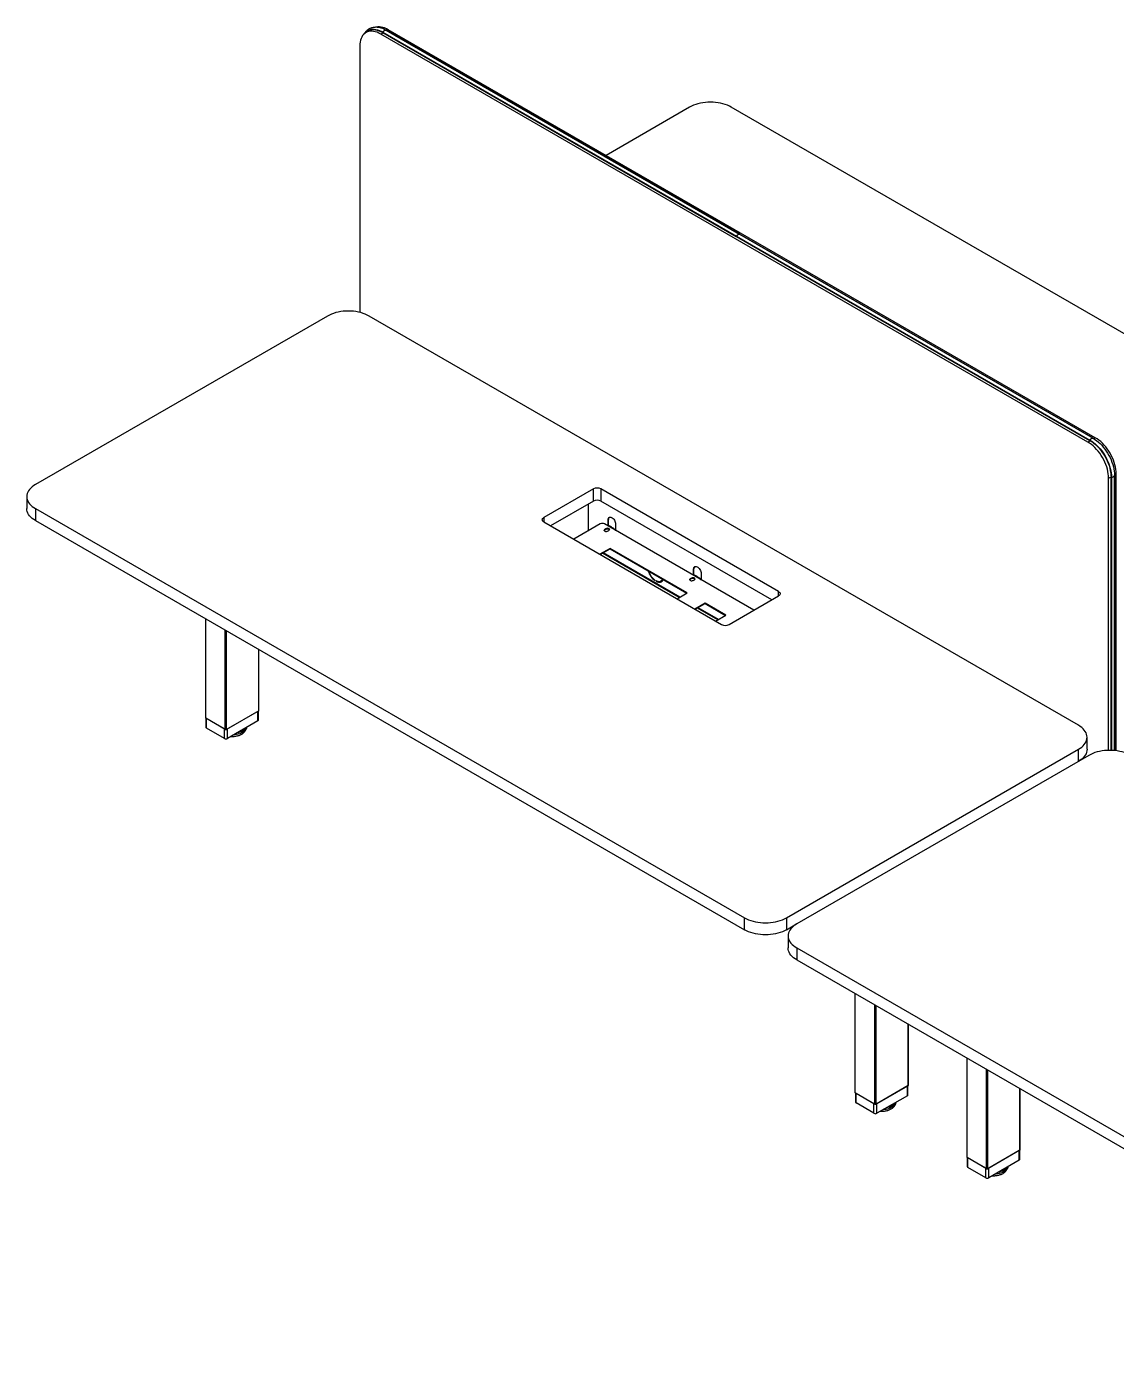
# Model space of a CAD drawing. Header units: millimetres. Extents: x -429 to 14753, y -632 to 5751.
# Drawn here: x 8471 to 10317, y 1169 to 3446 of the extents above; entities that cross this region are included whole.
import ezdxf

# ---------------------------------------------------------------- set-up
doc = ezdxf.new("R2010")
doc.units = ezdxf.units.MM
doc.header["$LTSCALE"] = 100

msp = doc.modelspace()

# ---------------------------------------------------------------- linework, layer by layer
at = {"color": 7, "linetype": 'Continuous', "lineweight": -3}
for p, q in [((9050.79, 3439.01), (9045.84, 3436.15)), ((9079.87, 3440.05), (9679.14, 3094.1)), ((9679.2, 3094.08), (9079.93, 3440.03)), ((9080.89, 3439.48), (9083.57, 3441.03)), ((10282.12, 2749.12), (9083.57, 3441.03)), ((9070.84, 3433.68), (9074.81, 3435.97)), ((10269.39, 2741.77), (9070.84, 3433.68)), ((9074.38, 3436.54), (9673.65, 3090.58)), ((9074.38, 3436.54), (9074.38, 3436.29)), ((9074.38, 3436.29), (9673.65, 3090.34)), ((9074.42, 3436.2), (9673.69, 3090.25)), ((9074.54, 3436.98), (9673.82, 3091.03)), ((9035.49, 3413.26), (9035.49, 2961.57)), ((9594.45, 3309.71), (9452.75, 3227.91)), ((10867.25, 2615.77), (9665.16, 3309.71)), ((9673.65, 3090.58), (10272.92, 2744.63)), ((9673.65, 3090.58), (9673.65, 3090.34)), ((9673.65, 3090.34), (10272.92, 2744.39)), ((9673.69, 3090.25), (10272.96, 2744.29)), ((9673.82, 3091.03), (10273.09, 2745.07)), ((9679.14, 3094.1), (10278.41, 2748.15)), ((10278.48, 2748.13), (9679.2, 3094.08)), ((8980.69, 2955.39), (8485.71, 2669.65)), ((10253.48, 2261.45), (9051.4, 2955.39)), ((10269.39, 2741.77), (10273.41, 2744.1)), ((10272.92, 2744.63), (10272.92, 2744.39)), ((10272.92, 2744.63), (10273.31, 2744.41)), ((10279.41, 2747.56), (10282.12, 2749.12)), ((10314.76, 2686.32), (10317.47, 2687.88)), ((10317.47, 2218.17), (10317.47, 2687.88)), ((10304.74, 2680.54), (10308.77, 2682.86)), ((10304.74, 2218.86), (10304.74, 2680.54)), ((10308.71, 2682.37), (10308.71, 2218.85)), ((10308.99, 2682.17), (10308.77, 2682.29)), ((10308.77, 2682.29), (10308.77, 2218.84)), ((10308.97, 2683.21), (10308.99, 2682.17)), ((10308.99, 2682.17), (10308.99, 2218.84)), ((10309.45, 2682.09), (10309.45, 2218.82)), ((10314.78, 2685.17), (10314.78, 2218.48)), ((10314.79, 2218.48), (10314.79, 2685.23)), ((8471.07, 2649.24), (8471.07, 2628.83)), ((9431.47, 2662.1), (9347.32, 2613.52)), ((9431.47, 2641.68), (9358.64, 2599.64)), ((9431.47, 2641.68), (9431.47, 2662.1)), ((9745.42, 2488.2), (9444.19, 2662.1)), ((9444.19, 2662.1), (9444.19, 2641.68)), ((9734.1, 2474.32), (9444.19, 2641.68)), ((8485.71, 2628.83), (9687.79, 1934.88)), ((8485.71, 2628.83), (8485.71, 2608.42)), ((9422.49, 2636.5), (9422.49, 2590.85)), ((9422.77, 2636.66), (9422.77, 2591.02)), ((8485.71, 2608.42), (9687.79, 1914.47)), ((9347.32, 2613.52), (9347.32, 2606.17)), ((9347.32, 2606.17), (9648.55, 2432.28)), ((9443.13, 2602.77), (9398.17, 2576.82)), ((9703.41, 2456.6), (9450.2, 2602.77)), ((9456.14, 2600.08), (9455.51, 2599.71)), ((9456.14, 2600.08), (9457.91, 2599.06)), ((9456.92, 2610.25), (9456.36, 2609.92)), ((9456.36, 2600.18), (9456.36, 2609.92)), ((9456.92, 2600.17), (9456.92, 2610.25)), ((9458.71, 2599.14), (9456.94, 2600.16)), ((9459.33, 2598.24), (9457.91, 2599.06)), ((9459.33, 2598.24), (9461.45, 2597.02)), ((9462.25, 2597.1), (9460.13, 2598.32)), ((9462.86, 2596.2), (9461.45, 2597.02)), ((9462.86, 2596.2), (9464.98, 2594.98)), ((9465.78, 2595.06), (9463.66, 2596.28)), ((9469.08, 2602.57), (9469.08, 2591.96)), ((9452.68, 2594.81), (9450.56, 2593.59)), ((9450.56, 2592.77), (9452.68, 2594)), ((9450.56, 2592.77), (9450.56, 2593.59)), ((9452.68, 2594), (9452.68, 2594.81)), ((9455.51, 2590.73), (9457.63, 2591.96)), ((9466.4, 2594.16), (9464.98, 2594.98)), ((9466.4, 2594.16), (9468.16, 2593.14)), ((9468.96, 2593.22), (9467.2, 2594.24)), ((9467.53, 2592.77), (9468.16, 2593.14)), ((9468.09, 2592.45), (9468.16, 2592.49)), ((9468.16, 2592.49), (9468.16, 2593.14)), ((9468.16, 2592.49), (9468.73, 2592.16)), ((9468.73, 2592.16), (9469.08, 2592.36)), ((9469.08, 2591.96), (9468.73, 2592.16)), ((9459.72, 2561.36), (9442.34, 2551.32)), ((9443.04, 2550.91), (9459.72, 2560.54)), ((9576.81, 2477.92), (9446.7, 2553.03)), ((9577.94, 2478.57), (9447.84, 2553.68)), ((9590.54, 2485.84), (9459.72, 2561.36)), ((9459.72, 2560.54), (9459.72, 2561.36)), ((9459.72, 2560.54), (9589.83, 2485.43)), ((9536.26, 2506.25), (9536.26, 2507.07)), ((9537.67, 2506.25), (9537.67, 2505.43)), ((9537.67, 2505.43), (9538.24, 2505.76)), ((9538.24, 2505.97), (9538.24, 2505.76)), ((9545.61, 2505.55), (9546.6, 2504.98)), ((9545.97, 2505.74), (9546.53, 2506.07)), ((9597.64, 2511.13), (9595.51, 2509.91)), ((9595.51, 2509.09), (9597.64, 2510.32)), ((9595.51, 2509.09), (9595.51, 2509.91)), ((9597.64, 2510.32), (9597.64, 2511.13)), ((9601.1, 2516.4), (9600.46, 2516.03)), ((9600.46, 2507.05), (9602.59, 2508.28)), ((9601.1, 2516.4), (9602.87, 2515.38)), ((9601.88, 2526.56), (9601.31, 2526.24)), ((9601.31, 2516.5), (9601.31, 2526.24)), ((9601.88, 2516.49), (9601.88, 2526.56)), ((9603.67, 2515.46), (9601.9, 2516.48)), ((9604.28, 2514.56), (9602.87, 2515.38)), ((9604.28, 2514.56), (9606.4, 2513.34)), ((9607.2, 2513.42), (9605.08, 2514.64)), ((9607.82, 2512.52), (9606.4, 2513.34)), ((9607.82, 2512.52), (9609.94, 2511.3)), ((9610.74, 2511.38), (9608.62, 2512.6)), ((9611.35, 2510.48), (9609.94, 2511.3)), ((9611.35, 2510.48), (9613.12, 2509.46)), ((9613.92, 2509.54), (9612.15, 2510.56)), ((9612.49, 2509.09), (9613.12, 2509.46)), ((9613.05, 2508.76), (9613.12, 2508.81)), ((9613.12, 2508.81), (9613.12, 2509.46)), ((9613.12, 2508.81), (9613.69, 2508.48)), ((9613.69, 2508.48), (9614.04, 2508.68)), ((9614.04, 2508.27), (9613.69, 2508.48)), ((9614.04, 2518.89), (9614.04, 2508.27)), ((9573.15, 2475.8), (9590.54, 2485.84)), ((9745.42, 2480.86), (9745.42, 2488.2)), ((9620.59, 2468.49), (9603.2, 2458.45)), ((9603.91, 2458.05), (9620.59, 2467.67)), ((9642.22, 2440.16), (9607.57, 2460.16)), ((9643.35, 2440.81), (9608.7, 2460.81)), ((9655.94, 2448.08), (9620.59, 2468.49)), ((9620.59, 2467.67), (9620.59, 2468.49)), ((9620.59, 2467.67), (9655.24, 2447.67)), ((9661.28, 2432.28), (9745.42, 2480.86)), ((8773.77, 2442.12), (8773.77, 2274.23)), ((8774.21, 2273.61), (8774.21, 2441.87)), ((9638.56, 2438.04), (9655.94, 2448.08)), ((8807.44, 2254.43), (8807.44, 2422.68)), ((8809.57, 2254.43), (8809.57, 2421.46)), ((8864.01, 2285.86), (8864.01, 2390.03)), ((8864.45, 2286.47), (8864.45, 2389.77)), ((8864.01, 2285.86), (8809.57, 2254.43)), ((8862.6, 2285.04), (8810.98, 2255.24)), ((8862.6, 2268.71), (8862.6, 2285.04)), ((8863.62, 2270.14), (8863.62, 2285.63)), ((8807.44, 2254.43), (8774.21, 2273.61)), ((8774.6, 2273.39), (8774.6, 2257.89)), ((8806.03, 2255.24), (8775.62, 2272.8)), ((8775.62, 2256.47), (8775.62, 2272.8)), ((8806.03, 2238.91), (8775.62, 2256.47)), ((8806.03, 2238.91), (8806.03, 2255.24)), ((8862.6, 2268.71), (8810.98, 2238.91)), ((8810.98, 2238.91), (8810.98, 2255.24)), ((10268.12, 2220.62), (10268.12, 2241.04)), ((9758.5, 1934.88), (10253.48, 2220.62)), ((10271.16, 2210.42), (9776.18, 1924.68)), ((10253.48, 2200.21), (10253.48, 2220.62)), ((9687.79, 1914.47), (9687.79, 1934.88)), ((9758.5, 1934.88), (9758.5, 1914.47)), ((9758.5, 1914.47), (9775.73, 1924.42)), ((9761.54, 1904.27), (9761.54, 1883.85)), ((9776.18, 1883.86), (10978.26, 1189.91)), ((9776.18, 1883.86), (9776.18, 1863.44)), ((9776.18, 1863.44), (10978.26, 1169.5)), ((9874.74, 1806.55), (9874.74, 1638.65)), ((9875.18, 1638.04), (9875.18, 1806.29)), ((9908.41, 1618.85), (9908.41, 1787.11)), ((9910.53, 1618.85), (9910.53, 1785.88)), ((9964.98, 1650.29), (9964.98, 1754.45)), ((9965.42, 1650.9), (9965.42, 1754.2)), ((10064.24, 1697.15), (10064.24, 1529.25)), ((10064.68, 1528.64), (10064.68, 1696.9)), ((10097.91, 1509.46), (10097.91, 1677.71)), ((10100.04, 1509.46), (10100.04, 1676.49)), ((9964.98, 1650.29), (9910.53, 1618.85)), ((9963.56, 1649.47), (9911.94, 1619.67)), ((9963.56, 1633.14), (9963.56, 1649.47)), ((9964.59, 1634.57), (9964.59, 1650.06)), ((10154.48, 1540.89), (10154.48, 1645.05)), ((10154.92, 1541.5), (10154.92, 1644.8)), ((9908.41, 1618.85), (9875.18, 1638.04)), ((9875.56, 1637.81), (9875.56, 1622.32)), ((9907, 1619.67), (9876.59, 1637.22)), ((9876.59, 1620.89), (9876.59, 1637.22)), ((9907, 1603.34), (9876.59, 1620.89)), ((9907, 1603.34), (9907, 1619.67)), ((9963.56, 1633.14), (9911.94, 1603.34)), ((9911.94, 1603.34), (9911.94, 1619.67)), ((10097.91, 1509.46), (10064.68, 1528.64)), ((10065.07, 1528.42), (10065.07, 1512.92)), ((10096.5, 1510.27), (10066.09, 1527.82)), ((10066.09, 1511.49), (10066.09, 1527.82)), ((10154.48, 1540.89), (10100.04, 1509.46)), ((10153.07, 1540.07), (10101.45, 1510.27)), ((10153.07, 1523.74), (10153.07, 1540.07)), ((10154.09, 1525.17), (10154.09, 1540.66)), ((10096.5, 1493.94), (10066.09, 1511.49)), ((10096.5, 1493.94), (10096.5, 1510.27)), ((10153.07, 1523.74), (10101.45, 1493.94)), ((10101.45, 1493.94), (10101.45, 1510.27))]:
    msp.add_line(p, q, dxfattribs=at)
at = {"color": 7, "linetype": 'Continuous', "lineweight": -3, "flags": 128}
for points in [[(9070.84, 3433.68), (9067.76, 3435.3), (9064.7, 3436.6), (9061.69, 3437.57), (9058.75, 3438.2), (9055.9, 3438.48), (9053.16, 3438.41), (9050.56, 3438), (9048.12, 3437.25), (9045.84, 3436.15), (9043.76, 3434.73), (9041.88, 3432.99), (9040.22, 3430.94), (9038.8, 3428.6), (9037.62, 3426), (9036.69, 3423.13), (9036.02, 3420.04), (9035.62, 3416.74), (9035.49, 3413.26)], [(9044.1, 3435), (9044.84, 3435.83), (9046.75, 3437.61), (9048.88, 3439.06), (9051.2, 3440.18), (9053.69, 3440.95), (9056.35, 3441.37), (9059.14, 3441.43), (9062.04, 3441.15), (9065.04, 3440.51), (9068.11, 3439.52), (9071.23, 3438.19), (9074.38, 3436.54)], [(9045.13, 3435.72), (9046.91, 3437.36), (9049.03, 3438.8), (9051.33, 3439.91), (9053.81, 3440.68), (9056.45, 3441.09), (9059.23, 3441.16), (9062.12, 3440.87), (9065.1, 3440.24), (9068.15, 3439.26), (9071.25, 3437.94), (9074.38, 3436.29)], [(9047.51, 3437.12), (9049.12, 3438.58), (9049.36, 3438.76)], [(9048.81, 3437.87), (9049.51, 3438.45), (9051.31, 3439.71)], [(9050.79, 3439.01), (9053.07, 3440.1), (9055.51, 3440.86)], [(9050.82, 3440.51), (9052.21, 3441.02), (9054.66, 3441.62), (9057.24, 3441.91), (9059.94, 3441.88), (9062.74, 3441.52), (9065.62, 3440.85), (9068.56, 3439.86), (9071.54, 3438.57), (9074.54, 3436.98)], [(9083.57, 3441.03), (9080.49, 3442.65), (9077.43, 3443.95), (9074.42, 3444.92), (9071.48, 3445.55), (9068.63, 3445.83), (9065.89, 3445.76), (9063.29, 3445.35), (9062.39, 3445.12)], [(9079.93, 3440.03), (9079.9, 3440.04), (9079.87, 3440.05)], [(9665.16, 3309.71), (9661.95, 3311.41), (9658.49, 3312.95), (9654.81, 3314.3), (9650.94, 3315.46), (9646.91, 3316.43), (9642.75, 3317.18), (9638.49, 3317.73), (9634.17, 3318.06), (9629.81, 3318.17), (9625.45, 3318.06), (9621.13, 3317.73), (9616.87, 3317.18), (9612.71, 3316.43), (9608.68, 3315.46), (9604.81, 3314.3), (9601.13, 3312.95), (9597.67, 3311.41), (9594.45, 3309.71)], [(9679.2, 3094.08), (9679.18, 3094.09), (9679.14, 3094.1)], [(9051.4, 2955.39), (9048.18, 2957.09), (9044.72, 2958.63), (9041.04, 2959.98), (9037.17, 2961.14), (9033.14, 2962.11), (9028.98, 2962.86), (9024.72, 2963.41), (9020.4, 2963.74), (9016.04, 2963.85), (9011.68, 2963.74), (9007.36, 2963.41), (9003.1, 2962.86), (8998.94, 2962.11), (8994.91, 2961.14), (8991.04, 2959.98), (8987.36, 2958.63), (8983.9, 2957.09), (8980.69, 2955.39)], [(10304.74, 2680.54), (10304.61, 2684.17), (10304.21, 2687.94), (10303.54, 2691.8), (10302.61, 2695.73), (10301.43, 2699.7), (10300.01, 2703.68), (10298.35, 2707.65), (10296.47, 2711.55), (10294.39, 2715.38), (10292.11, 2719.1), (10289.67, 2722.68), (10287.07, 2726.1), (10284.33, 2729.32), (10281.48, 2732.33), (10278.54, 2735.1), (10275.53, 2737.61), (10272.47, 2739.84), (10269.39, 2741.77)], [(10272.92, 2744.39), (10276.05, 2742.42), (10279.15, 2740.16), (10282.2, 2737.62), (10285.18, 2734.81), (10288.07, 2731.76), (10290.85, 2728.49), (10293.49, 2725.03), (10295.97, 2721.4), (10298.27, 2717.63), (10300.39, 2713.74), (10302.29, 2709.78), (10303.97, 2705.76), (10305.41, 2701.73), (10306.61, 2697.7), (10307.55, 2693.71), (10308.23, 2689.79), (10308.64, 2685.98), (10308.77, 2682.29)], [(10273.09, 2745.07), (10276.09, 2743.2), (10279.07, 2741.05), (10282.02, 2738.64), (10284.9, 2735.98), (10287.7, 2733.11), (10290.4, 2730.02), (10292.98, 2726.76), (10295.42, 2723.33), (10297.72, 2719.76), (10299.84, 2716.08), (10301.78, 2712.31), (10303.53, 2708.48), (10305.07, 2704.61), (10306.39, 2700.73), (10307.48, 2696.86), (10308.34, 2693.04), (10308.96, 2689.29), (10309.33, 2685.63), (10309.45, 2682.09)], [(10273.31, 2744.41), (10276.07, 2742.66), (10279.19, 2740.38), (10282.26, 2737.82), (10285.26, 2735), (10288.16, 2731.93), (10290.95, 2728.64), (10293.61, 2725.16), (10296.1, 2721.51), (10298.42, 2717.71), (10300.55, 2713.81), (10302.46, 2709.82), (10304.15, 2705.78), (10305.61, 2701.72), (10306.81, 2697.67), (10307.76, 2693.66), (10308.44, 2689.72), (10308.85, 2685.88), (10308.97, 2683.21)], [(10278.41, 2748.15), (10281.42, 2746.27), (10284.4, 2744.12), (10287.34, 2741.71), (10290.22, 2739.06), (10293.02, 2736.18), (10295.72, 2733.1), (10298.3, 2729.83), (10300.75, 2726.4), (10303.04, 2722.83), (10305.17, 2719.15), (10307.11, 2715.38), (10308.85, 2711.55), (10310.39, 2707.68), (10311.71, 2703.8), (10312.81, 2699.94), (10313.66, 2696.12), (10314.28, 2692.36), (10314.65, 2688.7), (10314.78, 2685.17)], [(10278.48, 2748.13), (10278.45, 2748.14), (10278.41, 2748.15)], [(10317.47, 2687.88), (10317.34, 2691.52), (10316.93, 2695.28), (10316.27, 2699.15), (10315.34, 2703.08), (10314.16, 2707.05), (10312.73, 2711.03), (10311.08, 2714.99), (10309.2, 2718.9), (10307.12, 2722.73), (10304.84, 2726.45), (10302.39, 2730.03), (10299.79, 2733.45), (10297.06, 2736.67), (10294.21, 2739.68), (10291.27, 2742.45), (10288.25, 2744.96), (10285.2, 2747.19), (10282.12, 2749.12)], [(8485.71, 2669.65), (8482.76, 2667.79), (8480.11, 2665.8), (8477.76, 2663.67), (8475.75, 2661.44), (8474.08, 2659.11), (8472.77, 2656.71), (8471.83, 2654.25), (8471.26, 2651.75), (8471.07, 2649.24), (8471.26, 2646.72), (8471.83, 2644.23), (8472.77, 2641.77), (8474.08, 2639.37), (8475.75, 2637.04), (8477.76, 2634.81), (8480.11, 2632.68), (8482.76, 2630.69), (8485.71, 2628.83)], [(10314.79, 2685.23), (10314.79, 2685.2), (10314.78, 2685.17)], [(8485.71, 2608.42), (8482.76, 2610.27), (8480.11, 2612.27), (8477.76, 2614.39), (8475.75, 2616.63), (8474.08, 2618.95), (8472.77, 2621.36), (8471.83, 2623.81), (8471.26, 2626.31), (8471.07, 2628.83)], [(9347.32, 2606.17), (9346.2, 2606.96), (9345.37, 2607.86), (9344.86, 2608.83), (9344.68, 2609.85), (9344.86, 2610.86), (9345.37, 2611.84), (9346.2, 2612.73), (9347.32, 2613.52)], [(9457.63, 2591.96), (9458.33, 2592.53), (9458.64, 2593.21), (9458.53, 2593.91), (9458.02, 2594.54), (9457.16, 2595.04), (9456.06, 2595.34), (9454.85, 2595.4), (9453.67, 2595.22), (9452.68, 2594.81)], [(9456.36, 2609.92), (9456.5, 2611.37), (9456.91, 2612.59), (9457.57, 2613.54), (9458.46, 2614.17), (9459.54, 2614.45), (9460.75, 2614.37), (9462.05, 2613.94), (9463.39, 2613.17), (9464.69, 2612.1), (9465.9, 2610.77), (9466.98, 2609.25), (9467.87, 2607.59), (9468.53, 2605.88), (9468.94, 2604.18), (9469.08, 2602.57)], [(9450.56, 2593.59), (9449.86, 2593.02), (9449.55, 2592.34), (9449.65, 2591.64), (9450.17, 2591), (9451.03, 2590.51), (9452.13, 2590.21), (9453.34, 2590.15), (9454.51, 2590.33), (9455.51, 2590.73)], [(9449.6, 2591.75), (9449.86, 2592.2), (9450.56, 2592.77)], [(9452.68, 2594), (9453.67, 2594.4), (9454.85, 2594.58), (9456.06, 2594.52), (9457.16, 2594.22), (9458.02, 2593.73), (9458.53, 2593.09), (9458.58, 2592.98)], [(9457.49, 2593.92), (9456.45, 2594.37), (9455.73, 2594.56)], [(9458.57, 2592.95), (9458.28, 2593.32), (9457.49, 2593.92)], [(9458.36, 2592.57), (9458.28, 2592.66), (9457.49, 2593.26)], [(9601.31, 2526.24), (9601.45, 2527.69), (9601.86, 2528.91), (9602.53, 2529.86), (9603.42, 2530.48), (9604.49, 2530.76), (9605.71, 2530.69), (9607.01, 2530.26), (9608.34, 2529.49), (9609.64, 2528.42), (9610.86, 2527.09), (9611.94, 2525.57), (9612.83, 2523.91), (9613.49, 2522.2), (9613.9, 2520.5), (9614.04, 2518.89)], [(9533.39, 2509.29), (9534.87, 2507.99), (9536.26, 2506.95)], [(9548.81, 2509.11), (9548.18, 2507.9), (9547.18, 2506.67), (9545.97, 2505.74), (9544.56, 2505.15), (9543, 2504.91), (9541.3, 2505.01), (9539.51, 2505.46), (9537.67, 2506.25)], [(9537.67, 2505.43), (9539.62, 2504.59), (9541.52, 2504.11), (9543.32, 2503.99), (9544.98, 2504.25), (9546.47, 2504.88), (9547.75, 2505.86), (9548.81, 2507.16), (9549.57, 2508.68)], [(9595.51, 2509.91), (9594.82, 2509.33), (9594.5, 2508.66), (9594.61, 2507.96), (9595.12, 2507.32), (9595.98, 2506.82), (9597.08, 2506.53), (9598.29, 2506.47), (9599.47, 2506.65), (9600.46, 2507.05)], [(9594.56, 2508.07), (9594.82, 2508.52), (9595.51, 2509.09)], [(9602.59, 2508.28), (9603.28, 2508.85), (9603.6, 2509.53), (9603.49, 2510.23), (9602.98, 2510.86), (9602.12, 2511.36), (9601.02, 2511.66), (9599.81, 2511.72), (9598.63, 2511.54), (9597.64, 2511.13)], [(9597.64, 2510.32), (9598.63, 2510.72), (9599.81, 2510.9), (9601.02, 2510.84), (9602.12, 2510.54), (9602.98, 2510.05), (9603.49, 2509.41), (9603.54, 2509.3)], [(9602.44, 2510.23), (9601.4, 2510.69), (9600.68, 2510.88)], [(9603.53, 2509.27), (9603.23, 2509.63), (9602.44, 2510.23)], [(9603.32, 2508.89), (9603.23, 2508.98), (9602.44, 2509.58)], [(9745.42, 2488.2), (9746.54, 2487.42), (9747.37, 2486.52), (9747.88, 2485.54), (9748.06, 2484.53), (9747.88, 2483.52), (9747.37, 2482.54), (9746.54, 2481.64), (9745.42, 2480.86)], [(8843.48, 2257.68), (8843.21, 2256.57), (8842.5, 2254.91), (8841.45, 2253.31), (8840.08, 2251.8), (8838.4, 2250.4), (8836.44, 2249.12), (8834.22, 2247.98), (8831.79, 2247.01), (8829.17, 2246.22), (8826.4, 2245.62), (8823.53, 2245.21), (8821.61, 2245.05)], [(8842.29, 2256.99), (8841.45, 2255.76), (8840.08, 2254.25), (8838.4, 2252.85), (8836.44, 2251.57), (8834.22, 2250.43), (8831.79, 2249.46), (8829.17, 2248.67), (8827.04, 2248.19)], [(10253.48, 2220.62), (10256.42, 2222.48), (10259.08, 2224.48), (10261.42, 2226.6), (10263.44, 2228.84), (10265.11, 2231.16), (10266.42, 2233.56), (10267.36, 2236.02), (10267.93, 2238.52), (10268.12, 2241.04), (10267.93, 2243.55), (10267.36, 2246.05), (10266.42, 2248.51), (10265.11, 2250.91), (10263.44, 2253.23), (10261.42, 2255.47), (10259.08, 2257.59), (10256.42, 2259.59), (10253.48, 2261.45)], [(10268.12, 2220.62), (10267.93, 2218.11), (10267.36, 2215.61), (10266.42, 2213.15), (10265.11, 2210.75), (10263.44, 2208.42), (10261.42, 2206.19), (10259.08, 2204.07), (10256.42, 2202.07), (10253.93, 2200.47)], [(10341.87, 2210.42), (10338.65, 2212.12), (10335.19, 2213.65), (10331.51, 2215.01), (10327.64, 2216.17), (10323.61, 2217.13), (10319.45, 2217.89), (10315.19, 2218.44), (10310.87, 2218.76), (10306.51, 2218.87), (10302.15, 2218.76), (10297.83, 2218.44), (10293.57, 2217.89), (10289.41, 2217.13), (10285.38, 2216.17), (10281.51, 2215.01), (10277.83, 2213.65), (10274.37, 2212.12), (10271.16, 2210.42)], [(9687.79, 1934.88), (9691.01, 1933.18), (9694.47, 1931.65), (9698.15, 1930.3), (9702.02, 1929.13), (9706.05, 1928.17), (9710.21, 1927.41), (9714.47, 1926.87), (9718.79, 1926.54), (9723.15, 1926.43), (9727.51, 1926.54), (9731.83, 1926.87), (9736.09, 1927.41), (9740.25, 1928.17), (9744.28, 1929.13), (9748.15, 1930.3), (9751.83, 1931.65), (9755.29, 1933.18), (9758.5, 1934.88)], [(9758.5, 1914.47), (9755.29, 1912.77), (9751.83, 1911.23), (9748.15, 1909.88), (9744.28, 1908.72), (9740.25, 1907.76), (9736.09, 1907), (9731.83, 1906.45), (9727.51, 1906.12), (9723.15, 1906.01), (9718.79, 1906.12), (9714.47, 1906.45), (9710.21, 1907), (9706.05, 1907.76), (9702.02, 1908.72), (9698.15, 1909.88), (9694.47, 1911.23), (9691.01, 1912.77), (9687.79, 1914.47)], [(9776.18, 1924.68), (9773.23, 1922.82), (9770.58, 1920.82), (9768.23, 1918.7), (9766.22, 1916.47), (9764.55, 1914.14), (9763.24, 1911.74), (9762.3, 1909.28), (9761.73, 1906.78), (9761.54, 1904.27), (9761.73, 1901.75), (9762.3, 1899.25), (9763.24, 1896.8), (9764.55, 1894.39), (9766.22, 1892.07), (9768.23, 1889.83), (9770.58, 1887.71), (9773.23, 1885.71), (9776.18, 1883.86)], [(9776.18, 1863.44), (9773.23, 1865.3), (9770.58, 1867.3), (9768.23, 1869.42), (9766.22, 1871.65), (9764.55, 1873.98), (9763.24, 1876.38), (9762.3, 1878.84), (9761.73, 1881.34), (9761.54, 1883.85)], [(9944.45, 1622.1), (9944.18, 1621), (9943.47, 1619.34), (9942.42, 1617.74), (9941.04, 1616.23), (9939.36, 1614.82), (9937.4, 1613.54), (9935.19, 1612.41), (9932.75, 1611.44), (9930.13, 1610.65), (9927.37, 1610.04), (9924.49, 1609.63), (9922.57, 1609.47)], [(9943.26, 1621.42), (9942.42, 1620.19), (9941.04, 1618.68), (9939.36, 1617.27), (9937.4, 1615.99), (9935.19, 1614.86), (9932.75, 1613.89), (9930.13, 1613.1), (9928.01, 1612.61)], [(10133.95, 1512.7), (10133.68, 1511.6), (10132.97, 1509.94), (10131.92, 1508.34), (10130.55, 1506.83), (10128.87, 1505.42), (10126.91, 1504.14), (10124.69, 1503.01), (10122.26, 1502.04), (10119.64, 1501.25), (10116.87, 1500.64), (10114, 1500.23), (10112.08, 1500.08)], [(10132.76, 1512.02), (10131.92, 1510.79), (10130.55, 1509.28), (10128.87, 1507.87), (10126.91, 1506.59), (10124.69, 1505.46), (10122.26, 1504.49), (10119.64, 1503.7), (10117.51, 1503.21)]]:
    msp.add_lwpolyline(points, dxfattribs=at)
at = {"color": 7, "linetype": 'Continuous', "lineweight": -3}
for centre, radius, start, end in [((9057.77, 3424.06), 17.86, 112.92482, 145.84037), ((9058.48, 3422.64), 18.47, 83.85377, 132.59793), ((9060.71, 3407.93), 37.41, 59.19192, 77.9383), ((9080.06, 3433.58), 6.48, 91.67597, 148.31865), ((9075.14, 3436.5), 0.763, 141.30471, 177.43), ((9074.48, 3436.28), 0.1, 174.19564, 234.49218), ((9674.41, 3090.55), 0.763, 141.30471, 177.43), ((9673.75, 3090.33), 0.1, 174.19564, 234.49218), ((9679.33, 3087.62), 6.48, 91.67597, 148.31865), ((10273.69, 2744.6), 0.763, 141.30471, 177.43), ((10273.02, 2744.38), 0.1, 174.19564, 234.49218), ((10278.6, 2741.67), 6.48, 91.67597, 148.31865), ((9437.83, 2649.82), 13.83, 62.60967, 117.39033), ((10308.81, 2682.38), 0.1, 185.51136, 245.80878), ((10309.34, 2682.85), 0.763, 242.57351, 278.69449), ((10309.26, 2688.57), 6.48, 271.68015, 328.31448), ((9437.83, 2629.4), 13.83, 62.60967, 117.39033), ((9446.67, 2595.95), 7.69, 62.60967, 117.39033), ((9456.61, 2599.43), 0.805, 65.69288, 125.61758), ((9461.51, 2610.69), 4.61, 130.56272, 185.49368), ((9458.35, 2598.52), 0.699, 350.78596, 129.20329), ((9459.79, 2597.59), 0.805, 65.69288, 125.61758), ((9461.89, 2596.48), 0.699, 350.78596, 129.20329), ((9463.33, 2595.55), 0.805, 65.69288, 125.61758), ((9465.42, 2594.44), 0.699, 350.78596, 129.20329), ((9454.07, 2586.57), 7.52, 62.97952, 101.60985), ((9466.87, 2593.51), 0.805, 65.69288, 125.61758), ((9468.62, 2592.57), 0.724, 49.73343, 128.49886), ((9468.39, 2592.22), 0.349, 350.78596, 129.20329), ((9606.47, 2527.01), 4.61, 130.56272, 185.49368), ((9553.49, 2530.97), 30.14, 194.90276, 235.12809), ((9552.64, 2530.47), 28.57, 195.60819, 235.01787), ((9543.17, 2513.54), 9.21, 237.62188, 292.83499), ((9543.14, 2511.79), 6.65, 300.69767, 334.49512), ((9599.03, 2502.89), 7.52, 62.97952, 101.60985), ((9601.57, 2515.74), 0.805, 65.69288, 125.61758), ((9603.31, 2514.84), 0.699, 350.78596, 129.20329), ((9604.75, 2513.91), 0.805, 65.69288, 125.61758), ((9606.85, 2512.8), 0.699, 350.78596, 129.20329), ((9608.29, 2511.87), 0.805, 65.69288, 125.61758), ((9610.38, 2510.75), 0.699, 350.78596, 129.20329), ((9611.82, 2509.83), 0.805, 65.69288, 125.61758), ((9613.57, 2508.89), 0.724, 49.73343, 128.49886), ((9613.34, 2508.53), 0.349, 350.78596, 129.20329), ((9654.91, 2444.56), 13.83, 242.60967, 297.39033), ((8863.7, 2286.55), 0.754, 294.37466, 354.3052), ((8774.52, 2274.3), 0.754, 185.6948, 245.62534), ((8776.35, 2258.07), 1.76, 185.6948, 245.62534), ((8808.5, 2256.47), 2.31, 242.60967, 297.39033), ((8861.87, 2270.32), 1.76, 294.37466, 354.3052), ((8808.5, 2243.69), 5.38, 242.60967, 297.39033), ((9964.67, 1650.97), 0.754, 294.37466, 354.3052), ((9875.49, 1638.73), 0.754, 185.6948, 245.62534), ((9877.32, 1622.5), 1.76, 185.6948, 245.62534), ((9909.47, 1620.9), 2.31, 242.60967, 297.39033), ((9962.84, 1634.74), 1.76, 294.37466, 354.3052), ((9909.47, 1608.12), 5.38, 242.60967, 297.39033), ((10064.99, 1529.33), 0.754, 185.6948, 245.62534), ((10152.34, 1525.34), 1.76, 294.37466, 354.3052), ((10154.17, 1541.57), 0.754, 294.37466, 354.3052), ((10066.82, 1513.1), 1.76, 185.6948, 245.62534), ((10098.97, 1511.5), 2.31, 242.60967, 297.39033), ((10098.97, 1498.72), 5.38, 242.60967, 297.39033)]:
    msp.add_arc(centre, radius, start, end, dxfattribs=at)
for points, knots in [([(9068.59, 3444.46), (9067.95, 3444.59), (9066.29, 3444.92), (9063.65, 3445.11), (9060.72, 3445.04), (9057.89, 3444.65), (9055.21, 3443.95), (9052.69, 3442.95), (9050.33, 3441.68), (9048.16, 3440.15), (9046.17, 3438.36), (9044.4, 3436.33), (9043.15, 3434.64), (9042.57, 3433.57), (9042.43, 3433.32)], [0, 0, 0, 0, 0.0610441, 0.1581022, 0.2534231, 0.3468173, 0.4383467, 0.5283091, 0.6171754, 0.7055162, 0.7937867, 0.8825386, 0.9723072, 1, 1, 1, 1]), ([(8817.21, 2242.51), (8817.66, 2242.48), (8819.04, 2242.4), (8821.35, 2242.48), (8824.11, 2242.73), (8826.82, 2243.2), (8829.44, 2243.88), (8831.95, 2244.76), (8834.32, 2245.84), (8836.51, 2247.13), (8838.48, 2248.63), (8840.12, 2250.26), (8841.43, 2251.96), (8842.44, 2253.75), (8843.19, 2255.66), (8843.42, 2257.03), (8843.53, 2257.7)], [0, 0, 0, 0, 0.0367129, 0.112054, 0.1875206, 0.2632526, 0.3394315, 0.4162226, 0.4937354, 0.571937, 0.6503959, 0.728137, 0.7958084, 0.8612723, 0.9319152, 1, 1, 1, 1]), ([(9918.14, 1606.92), (9918.15, 1606.91), (9919.08, 1606.83), (9920.96, 1606.86), (9923.73, 1607), (9926.47, 1607.38), (9929.14, 1607.95), (9931.71, 1608.73), (9934.15, 1609.71), (9936.43, 1610.9), (9938.52, 1612.3), (9940.29, 1613.85), (9941.74, 1615.48), (9942.88, 1617.16), (9943.75, 1618.98), (9944.29, 1620.64), (9944.41, 1621.72), (9944.45, 1622.1)], [0, 0, 0, 0, 0.0009058, 0.0762422, 0.1516367, 0.2272185, 0.3031591, 0.3796351, 0.4567904, 0.5346761, 0.6131339, 0.6913643, 0.7602971, 0.8269326, 0.8915151, 0.9610374, 1, 1, 1, 1]), ([(10107.68, 1497.54), (10108.13, 1497.51), (10109.51, 1497.43), (10111.82, 1497.5), (10114.58, 1497.76), (10117.29, 1498.23), (10119.91, 1498.9), (10122.42, 1499.78), (10124.79, 1500.87), (10126.98, 1502.16), (10128.95, 1503.66), (10130.59, 1505.29), (10131.9, 1506.99), (10132.91, 1508.77), (10133.66, 1510.69), (10133.89, 1512.06), (10134, 1512.73)], [0, 0, 0, 0, 0.0367129, 0.112054, 0.1875206, 0.2632526, 0.3394315, 0.4162226, 0.4937354, 0.571937, 0.6503959, 0.728137, 0.7958084, 0.8612723, 0.9319152, 1, 1, 1, 1])]:
    msp.add_open_spline(points, degree=3, knots=knots, dxfattribs=at)

doc.saveas('drawing.dxf')
